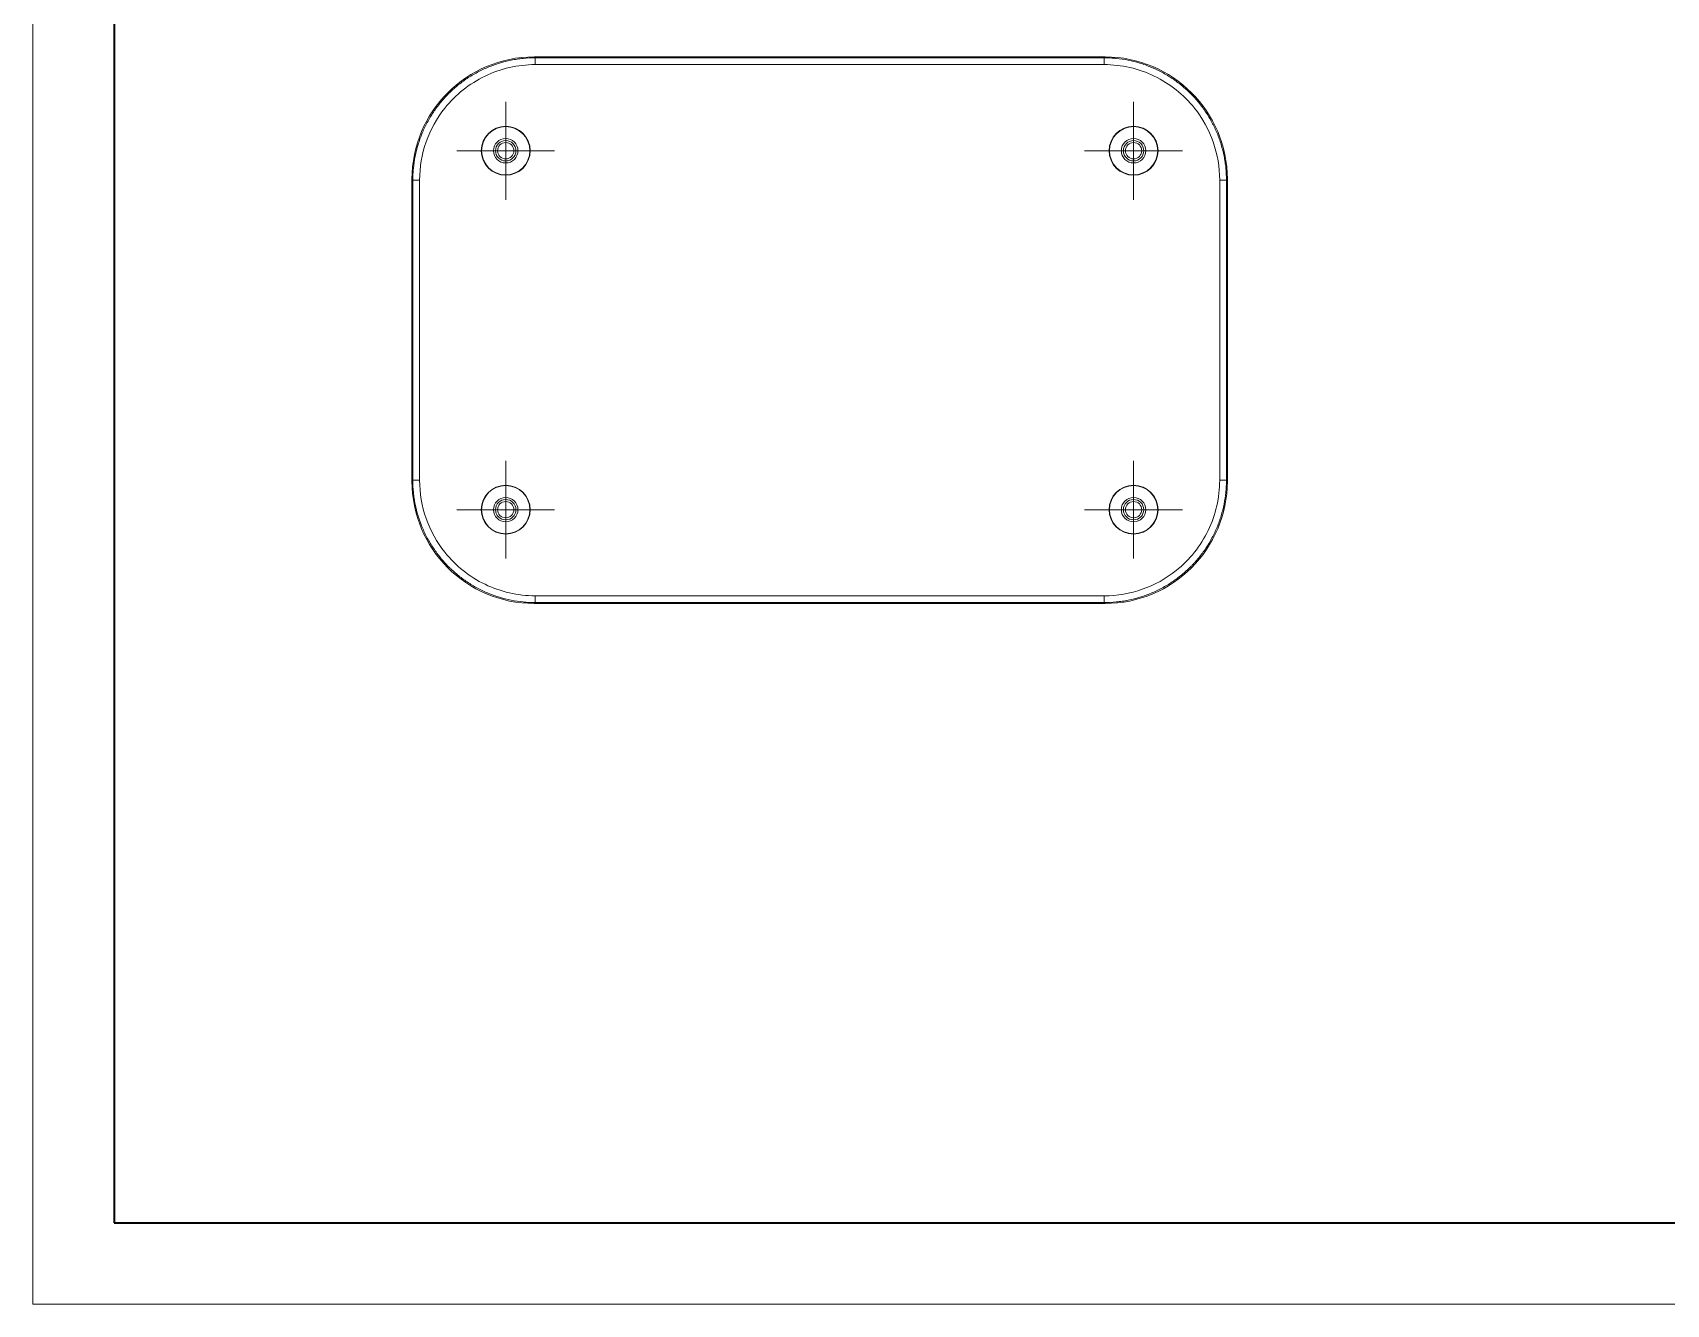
# Model space of a CAD drawing. Header units: millimetres. Extents: x -945 to 945, y -155 to 148.
# Drawn here: x -945.2 to -744.9, y -148.5 to 7.4 of the extents above; entities that cross this region are included whole.
import ezdxf
from ezdxf.lldxf.tags import DXFTag

# ---------------------------------------------------------------- set-up
doc = ezdxf.new("R2010")
doc.units = ezdxf.units.MM
doc.header["$MEASUREMENT"] = 0
doc.layers.add('layer 1', color=7, linetype='Continuous')
tags = doc.linetypes.add('New Line10', pattern=[47.5, 22, -8.5, 8.5, -8.5]).pattern_tags.tags
tags[10:11] = [DXFTag(74, 4), DXFTag(75, 0), DXFTag(340, '0'), DXFTag(46, 1.0), DXFTag(50, 0.0), DXFTag(44, 0.0), DXFTag(45, 0.0)]
tags[8:9] = [DXFTag(74, 4), DXFTag(75, 0), DXFTag(340, '0'), DXFTag(46, 1.0), DXFTag(50, 0.0), DXFTag(44, 0.0), DXFTag(45, 0.0)]
tags[6:7] = [DXFTag(74, 4), DXFTag(75, 0), DXFTag(340, '0'), DXFTag(46, 1.0), DXFTag(50, 0.0), DXFTag(44, 0.0), DXFTag(45, 0.0)]
tags[4:5] = [DXFTag(74, 4), DXFTag(75, 0), DXFTag(340, '0'), DXFTag(46, 1.0), DXFTag(50, 0.0), DXFTag(44, 0.0), DXFTag(45, 0.0)]
tags = doc.linetypes.add('New Line11', pattern=[47.5, 22, -8.5, 8.5, -8.5]).pattern_tags.tags
tags[10:11] = [DXFTag(74, 4), DXFTag(75, 0), DXFTag(340, '0'), DXFTag(46, 1.0), DXFTag(50, 0.0), DXFTag(44, 0.0), DXFTag(45, 0.0)]
tags[8:9] = [DXFTag(74, 4), DXFTag(75, 0), DXFTag(340, '0'), DXFTag(46, 1.0), DXFTag(50, 0.0), DXFTag(44, 0.0), DXFTag(45, 0.0)]
tags[6:7] = [DXFTag(74, 4), DXFTag(75, 0), DXFTag(340, '0'), DXFTag(46, 1.0), DXFTag(50, 0.0), DXFTag(44, 0.0), DXFTag(45, 0.0)]
tags[4:5] = [DXFTag(74, 4), DXFTag(75, 0), DXFTag(340, '0'), DXFTag(46, 1.0), DXFTag(50, 0.0), DXFTag(44, 0.0), DXFTag(45, 0.0)]
tags = doc.linetypes.add('New Line12', pattern=[47.5, 22, -8.5, 8.5, -8.5]).pattern_tags.tags
tags[10:11] = [DXFTag(74, 4), DXFTag(75, 0), DXFTag(340, '0'), DXFTag(46, 1.0), DXFTag(50, 0.0), DXFTag(44, 0.0), DXFTag(45, 0.0)]
tags[8:9] = [DXFTag(74, 4), DXFTag(75, 0), DXFTag(340, '0'), DXFTag(46, 1.0), DXFTag(50, 0.0), DXFTag(44, 0.0), DXFTag(45, 0.0)]
tags[6:7] = [DXFTag(74, 4), DXFTag(75, 0), DXFTag(340, '0'), DXFTag(46, 1.0), DXFTag(50, 0.0), DXFTag(44, 0.0), DXFTag(45, 0.0)]
tags[4:5] = [DXFTag(74, 4), DXFTag(75, 0), DXFTag(340, '0'), DXFTag(46, 1.0), DXFTag(50, 0.0), DXFTag(44, 0.0), DXFTag(45, 0.0)]
tags = doc.linetypes.add('New Line13', pattern=[47.5, 22, -8.5, 8.5, -8.5]).pattern_tags.tags
tags[10:11] = [DXFTag(74, 4), DXFTag(75, 0), DXFTag(340, '0'), DXFTag(46, 1.0), DXFTag(50, 0.0), DXFTag(44, 0.0), DXFTag(45, 0.0)]
tags[8:9] = [DXFTag(74, 4), DXFTag(75, 0), DXFTag(340, '0'), DXFTag(46, 1.0), DXFTag(50, 0.0), DXFTag(44, 0.0), DXFTag(45, 0.0)]
tags[6:7] = [DXFTag(74, 4), DXFTag(75, 0), DXFTag(340, '0'), DXFTag(46, 1.0), DXFTag(50, 0.0), DXFTag(44, 0.0), DXFTag(45, 0.0)]
tags[4:5] = [DXFTag(74, 4), DXFTag(75, 0), DXFTag(340, '0'), DXFTag(46, 1.0), DXFTag(50, 0.0), DXFTag(44, 0.0), DXFTag(45, 0.0)]
tags = doc.linetypes.add('New Line14', pattern=[47.5, 22, -8.5, 8.5, -8.5]).pattern_tags.tags
tags[10:11] = [DXFTag(74, 4), DXFTag(75, 0), DXFTag(340, '0'), DXFTag(46, 1.0), DXFTag(50, 0.0), DXFTag(44, 0.0), DXFTag(45, 0.0)]
tags[8:9] = [DXFTag(74, 4), DXFTag(75, 0), DXFTag(340, '0'), DXFTag(46, 1.0), DXFTag(50, 0.0), DXFTag(44, 0.0), DXFTag(45, 0.0)]
tags[6:7] = [DXFTag(74, 4), DXFTag(75, 0), DXFTag(340, '0'), DXFTag(46, 1.0), DXFTag(50, 0.0), DXFTag(44, 0.0), DXFTag(45, 0.0)]
tags[4:5] = [DXFTag(74, 4), DXFTag(75, 0), DXFTag(340, '0'), DXFTag(46, 1.0), DXFTag(50, 0.0), DXFTag(44, 0.0), DXFTag(45, 0.0)]
tags = doc.linetypes.add('New Line15', pattern=[47.5, 22, -8.5, 8.5, -8.5]).pattern_tags.tags
tags[10:11] = [DXFTag(74, 4), DXFTag(75, 0), DXFTag(340, '0'), DXFTag(46, 1.0), DXFTag(50, 0.0), DXFTag(44, 0.0), DXFTag(45, 0.0)]
tags[8:9] = [DXFTag(74, 4), DXFTag(75, 0), DXFTag(340, '0'), DXFTag(46, 1.0), DXFTag(50, 0.0), DXFTag(44, 0.0), DXFTag(45, 0.0)]
tags[6:7] = [DXFTag(74, 4), DXFTag(75, 0), DXFTag(340, '0'), DXFTag(46, 1.0), DXFTag(50, 0.0), DXFTag(44, 0.0), DXFTag(45, 0.0)]
tags[4:5] = [DXFTag(74, 4), DXFTag(75, 0), DXFTag(340, '0'), DXFTag(46, 1.0), DXFTag(50, 0.0), DXFTag(44, 0.0), DXFTag(45, 0.0)]
tags = doc.linetypes.add('New Line16', pattern=[47.5, 22, -8.5, 8.5, -8.5]).pattern_tags.tags
tags[10:11] = [DXFTag(74, 4), DXFTag(75, 0), DXFTag(340, '0'), DXFTag(46, 1.0), DXFTag(50, 0.0), DXFTag(44, 0.0), DXFTag(45, 0.0)]
tags[8:9] = [DXFTag(74, 4), DXFTag(75, 0), DXFTag(340, '0'), DXFTag(46, 1.0), DXFTag(50, 0.0), DXFTag(44, 0.0), DXFTag(45, 0.0)]
tags[6:7] = [DXFTag(74, 4), DXFTag(75, 0), DXFTag(340, '0'), DXFTag(46, 1.0), DXFTag(50, 0.0), DXFTag(44, 0.0), DXFTag(45, 0.0)]
tags[4:5] = [DXFTag(74, 4), DXFTag(75, 0), DXFTag(340, '0'), DXFTag(46, 1.0), DXFTag(50, 0.0), DXFTag(44, 0.0), DXFTag(45, 0.0)]
tags = doc.linetypes.add('New Line9', pattern=[47.5, 22, -8.5, 8.5, -8.5]).pattern_tags.tags
tags[10:11] = [DXFTag(74, 4), DXFTag(75, 0), DXFTag(340, '0'), DXFTag(46, 1.0), DXFTag(50, 0.0), DXFTag(44, 0.0), DXFTag(45, 0.0)]
tags[8:9] = [DXFTag(74, 4), DXFTag(75, 0), DXFTag(340, '0'), DXFTag(46, 1.0), DXFTag(50, 0.0), DXFTag(44, 0.0), DXFTag(45, 0.0)]
tags[6:7] = [DXFTag(74, 4), DXFTag(75, 0), DXFTag(340, '0'), DXFTag(46, 1.0), DXFTag(50, 0.0), DXFTag(44, 0.0), DXFTag(45, 0.0)]
tags[4:5] = [DXFTag(74, 4), DXFTag(75, 0), DXFTag(340, '0'), DXFTag(46, 1.0), DXFTag(50, 0.0), DXFTag(44, 0.0), DXFTag(45, 0.0)]

msp = doc.modelspace()

# ---------------------------------------------------------------- linework, layer by layer
at = {"layer": 'layer 1', "lineweight": 18}
for points in [[(-945.2319, 148.5), (-945.2319, 148.5), (-945.2319, -148.5), (-945.2319, -148.5)], [(-945.2319, -148.5), (-945.2319, -148.5), (-525.2319, -148.5), (-525.2319, -148.5)]]:
    msp.add_open_spline(points, degree=3, dxfattribs=at)
at = {"layer": 'layer 1', "lineweight": 35}
for points in [[(-935.2319, 138.5), (-935.2319, 138.5), (-935.2319, -138.5), (-935.2319, -138.5)], [(-935.2319, -138.5), (-935.2319, -138.5), (-535.2319, -138.5), (-535.2319, -138.5)]]:
    msp.add_open_spline(points, degree=3, dxfattribs=at)
at = {"layer": 'layer 1', "color": 155, "lineweight": 18}
for points in [[(-883.7295, 4.4085), (-892.0116, 4.4085), (-898.7203, -2.3002), (-898.7203, -10.5824)], [(-883.7295, 4.4085), (-883.7295, 4.4085), (-813.7112, 4.4085), (-813.7112, 4.4085)], [(-883.5898, 4.2967), (-883.5991, 4.2967), (-883.6084, 4.2967), (-883.6177, 4.2967)], [(-813.8509, 4.2967), (-813.8509, 4.2967), (-883.5898, 4.2967), (-883.5898, 4.2967)], [(-813.8229, 4.2967), (-813.8323, 4.2967), (-813.8416, 4.2967), (-813.8509, 4.2967)], [(-798.7203, -10.5824), (-798.7203, -2.3002), (-805.429, 4.4085), (-813.7112, 4.4085)], [(-883.6162, 3.4688), (-883.6074, 3.4688), (-883.5986, 3.4688), (-883.5898, 3.4688)], [(-883.5898, 3.4688), (-883.5898, 3.4688), (-813.8509, 3.4688), (-813.8509, 3.4688)], [(-813.8509, 3.4688), (-813.8421, 3.4688), (-813.8333, 3.4688), (-813.8245, 3.4688)], [(-898.7203, -47.6007), (-898.7203, -47.6007), (-898.7203, -10.5824), (-898.7203, -10.5824)], [(-898.6086, -10.6941), (-898.6086, -10.6941), (-898.6086, -10.7221), (-898.6086, -10.7221)], [(-898.6086, -10.7221), (-898.6086, -10.7221), (-898.6086, -47.461), (-898.6086, -47.461)], [(-897.7806, -10.7221), (-897.7806, -10.7133), (-897.7806, -10.7045), (-897.7806, -10.6957)], [(-897.7806, -47.461), (-897.7806, -47.461), (-897.7806, -10.7221), (-897.7806, -10.7221)], [(-799.66, -10.6957), (-799.66, -10.7045), (-799.66, -10.7133), (-799.66, -10.7221)], [(-799.66, -10.7221), (-799.66, -10.7221), (-799.66, -47.461), (-799.66, -47.461)], [(-798.8321, -10.6941), (-798.8321, -10.6941), (-798.8321, -10.7221), (-798.8321, -10.7221)], [(-798.8321, -47.461), (-798.8321, -47.461), (-798.8321, -10.7221), (-798.8321, -10.7221)], [(-798.7203, -10.5824), (-798.7203, -10.5824), (-798.7203, -47.6007), (-798.7203, -47.6007)], [(-898.7203, -47.6007), (-898.7203, -55.8828), (-892.0116, -62.5915), (-883.7295, -62.5915)], [(-898.6086, -47.461), (-898.6086, -47.461), (-898.6086, -47.4889), (-898.6086, -47.4889)], [(-897.7806, -47.4874), (-897.7806, -47.4786), (-897.7806, -47.4698), (-897.7806, -47.461)], [(-813.7112, -62.5915), (-805.429, -62.5915), (-798.7203, -55.8828), (-798.7203, -47.6007)], [(-799.66, -47.461), (-799.66, -47.4698), (-799.66, -47.4786), (-799.66, -47.4874)], [(-798.8321, -47.461), (-798.8321, -47.461), (-798.8321, -47.4889), (-798.8321, -47.4889)], [(-883.5898, -61.6518), (-883.5986, -61.6518), (-883.6074, -61.6518), (-883.6162, -61.6518)], [(-813.8509, -61.6518), (-813.8509, -61.6518), (-883.5898, -61.6518), (-883.5898, -61.6518)], [(-813.8245, -61.6518), (-813.8333, -61.6518), (-813.8421, -61.6518), (-813.8509, -61.6518)], [(-813.7112, -62.5915), (-813.7112, -62.5915), (-883.7295, -62.5915), (-883.7295, -62.5915)], [(-883.6177, -62.4798), (-883.6084, -62.4798), (-883.5991, -62.4798), (-883.5898, -62.4798)], [(-883.5898, -62.4798), (-883.5898, -62.4798), (-813.8509, -62.4798), (-813.8509, -62.4798)], [(-813.8509, -62.4798), (-813.8416, -62.4798), (-813.8323, -62.4798), (-813.8229, -62.4798)]]:
    msp.add_open_spline(points, degree=3, dxfattribs=at)
for points, knots in [([(-883.6177, 4.2967), (-884.1123, 4.2967), (-884.605, 4.2723), (-885.0958, 4.2238), (-885.3411, 4.1995), (-885.586, 4.1692), (-885.8305, 4.1327), (-885.9527, 4.1145), (-886.0748, 4.0947), (-886.1963, 4.0735), (-886.3179, 4.0523), (-886.4389, 4.0297), (-886.5595, 4.0056), (-887.0418, 3.9091), (-887.5165, 3.7896), (-887.9838, 3.6474), (-888.4511, 3.5053), (-888.9109, 3.3405), (-889.3632, 3.1529), (-889.5894, 3.0591), (-889.8137, 2.9596), (-890.036, 2.8543), (-890.1472, 2.8016), (-890.2579, 2.7475), (-890.3682, 2.692), (-890.4784, 2.6364), (-890.5882, 2.5794), (-890.697, 2.5211), (-891.132, 2.2882), (-891.5523, 2.0356), (-891.9582, 1.764), (-892.364, 1.4924), (-892.7555, 1.2017), (-893.1326, 0.892), (-893.5098, 0.5823), (-893.8726, 0.2537), (-894.2206, -0.0945), (-894.3076, -0.1816), (-894.3937, -0.2699), (-894.4789, -0.3594), (-894.5215, -0.4041), (-894.5638, -0.4492), (-894.6058, -0.4945), (-894.6478, -0.5397), (-894.6895, -0.5852), (-894.7309, -0.6309), (-894.8964, -0.8136), (-895.0567, -0.9998), (-895.212, -1.1893), (-895.5227, -1.5683), (-895.8132, -1.9606), (-896.0841, -2.3661), (-896.3549, -2.7716), (-896.6059, -3.1902), (-896.8369, -3.6222), (-896.9524, -3.8382), (-897.0629, -4.0575), (-897.1682, -4.2802), (-897.2209, -4.3915), (-897.2723, -4.5038), (-897.3224, -4.6168), (-897.3725, -4.7298), (-897.4211, -4.8433), (-897.4682, -4.9571), (-897.6567, -5.4122), (-897.8214, -5.8734), (-897.963, -6.3405), (-898.1047, -6.8076), (-898.2233, -7.2806), (-898.3188, -7.7594), (-898.4143, -8.2383), (-898.4867, -8.723), (-898.5354, -9.2138), (-898.5415, -9.2751), (-898.5472, -9.3366), (-898.5525, -9.3981), (-898.5578, -9.4596), (-898.5628, -9.5213), (-898.5674, -9.5829), (-898.5765, -9.7062), (-898.5841, -9.8296), (-898.5902, -9.953), (-898.6024, -10.1998), (-898.6086, -10.4468), (-898.6086, -10.6941)], [0, 0, 0, 0, 0.03571429, 0.03571429, 0.03571429, 0.07142857, 0.07142857, 0.07142857, 0.10714286, 0.10714286, 0.10714286, 0.14285714, 0.14285714, 0.14285714, 0.17857143, 0.17857143, 0.17857143, 0.21428571, 0.21428571, 0.21428571, 0.25, 0.25, 0.25, 0.28571429, 0.28571429, 0.28571429, 0.32142857, 0.32142857, 0.32142857, 0.35714286, 0.35714286, 0.35714286, 0.39285714, 0.39285714, 0.39285714, 0.42857143, 0.42857143, 0.42857143, 0.46428571, 0.46428571, 0.46428571, 0.5, 0.5, 0.5, 0.53571429, 0.53571429, 0.53571429, 0.57142857, 0.57142857, 0.57142857, 0.60714286, 0.60714286, 0.60714286, 0.64285714, 0.64285714, 0.64285714, 0.67857143, 0.67857143, 0.67857143, 0.71428571, 0.71428571, 0.71428571, 0.75, 0.75, 0.75, 0.78571429, 0.78571429, 0.78571429, 0.82142857, 0.82142857, 0.82142857, 0.85714286, 0.85714286, 0.85714286, 0.89285714, 0.89285714, 0.89285714, 0.92857143, 0.92857143, 0.92857143, 0.96428571, 0.96428571, 0.96428571, 1, 1, 1, 1]), ([(-798.8321, -10.6941), (-798.8321, -10.1995), (-798.8565, -9.7068), (-798.905, -9.2161), (-798.9293, -8.9707), (-798.9597, -8.7258), (-798.9961, -8.4814), (-799.0143, -8.3591), (-799.0341, -8.237), (-799.0553, -8.1155), (-799.0765, -7.9939), (-799.0992, -7.8729), (-799.1233, -7.7523), (-799.2197, -7.27), (-799.3392, -6.7953), (-799.4814, -6.328), (-799.6236, -5.8607), (-799.7883, -5.4009), (-799.9759, -4.9486), (-800.0697, -4.7224), (-800.1692, -4.4981), (-800.2745, -4.2757), (-800.3272, -4.1646), (-800.3813, -4.0538), (-800.4368, -3.9436), (-800.4924, -3.8334), (-800.5495, -3.7236), (-800.6077, -3.6148), (-800.8407, -3.1797), (-801.0933, -2.7595), (-801.3649, -2.3536), (-801.6366, -1.9478), (-801.9273, -1.5563), (-802.2369, -1.1792), (-802.5466, -0.802), (-802.8753, -0.4392), (-803.2234, -0.0911), (-803.3105, -0.0041), (-803.3988, 0.082), (-803.4883, 0.1672), (-803.533, 0.2098), (-803.5781, 0.2521), (-803.6233, 0.2941), (-803.6686, 0.3361), (-803.7141, 0.3778), (-803.7598, 0.4192), (-803.9425, 0.5847), (-804.1287, 0.745), (-804.3182, 0.9004), (-804.6972, 1.211), (-805.0895, 1.5016), (-805.495, 1.7723), (-805.9005, 2.0431), (-806.3191, 2.2941), (-806.7511, 2.5251), (-806.9671, 2.6406), (-807.1864, 2.751), (-807.4091, 2.8564), (-807.5204, 2.9091), (-807.6327, 2.9605), (-807.7457, 3.0106), (-807.8587, 3.0607), (-807.9721, 3.1093), (-808.0859, 3.1564), (-808.5411, 3.3449), (-809.0023, 3.5096), (-809.4694, 3.6512), (-809.9365, 3.7929), (-810.4094, 3.9115), (-810.8883, 4.007), (-811.3671, 4.1025), (-811.8518, 4.1749), (-812.3426, 4.2236), (-812.4039, 4.2296), (-812.4654, 4.2353), (-812.5269, 4.2407), (-812.5885, 4.246), (-812.6501, 4.251), (-812.7117, 4.2555), (-812.835, 4.2647), (-812.9584, 4.2723), (-813.0818, 4.2784), (-813.3286, 4.2906), (-813.5756, 4.2967), (-813.8229, 4.2967)], [0, 0, 0, 0, 0.03571429, 0.03571429, 0.03571429, 0.07142857, 0.07142857, 0.07142857, 0.10714286, 0.10714286, 0.10714286, 0.14285714, 0.14285714, 0.14285714, 0.17857143, 0.17857143, 0.17857143, 0.21428571, 0.21428571, 0.21428571, 0.25, 0.25, 0.25, 0.28571429, 0.28571429, 0.28571429, 0.32142857, 0.32142857, 0.32142857, 0.35714286, 0.35714286, 0.35714286, 0.39285714, 0.39285714, 0.39285714, 0.42857143, 0.42857143, 0.42857143, 0.46428571, 0.46428571, 0.46428571, 0.5, 0.5, 0.5, 0.53571429, 0.53571429, 0.53571429, 0.57142857, 0.57142857, 0.57142857, 0.60714286, 0.60714286, 0.60714286, 0.64285714, 0.64285714, 0.64285714, 0.67857143, 0.67857143, 0.67857143, 0.71428571, 0.71428571, 0.71428571, 0.75, 0.75, 0.75, 0.78571429, 0.78571429, 0.78571429, 0.82142857, 0.82142857, 0.82142857, 0.85714286, 0.85714286, 0.85714286, 0.89285714, 0.89285714, 0.89285714, 0.92857143, 0.92857143, 0.92857143, 0.96428571, 0.96428571, 0.96428571, 1, 1, 1, 1]), ([(-897.7806, -10.6957), (-897.7777, -9.1064), (-897.5053, -7.5185), (-896.9794, -6.0196), (-896.4536, -4.5207), (-895.6741, -3.1108), (-894.6834, -1.8698), (-893.3624, -0.2152), (-891.6658, 1.139), (-889.759, 2.059), (-887.8522, 2.979), (-885.7352, 3.4648), (-883.6162, 3.4688)], [0, 0, 0, 0, 0.25, 0.25, 0.25, 0.5, 0.5, 0.5, 0.75, 0.75, 0.75, 1, 1, 1, 1]), ([(-813.8245, 3.4688), (-811.7055, 3.4648), (-809.5884, 2.979), (-807.6816, 2.059), (-805.7748, 1.139), (-804.0782, -0.2152), (-802.7572, -1.8698), (-801.7665, -3.1108), (-800.9871, -4.5207), (-800.4612, -6.0196), (-799.9353, -7.5185), (-799.663, -9.1064), (-799.66, -10.6957)], [0, 0, 0, 0, 0.25, 0.25, 0.25, 0.5, 0.5, 0.5, 0.75, 0.75, 0.75, 1, 1, 1, 1]), ([(-884.2203, -7.0915), (-884.2203, -5.4347), (-885.5635, -4.0915), (-887.2203, -4.0915), (-888.8772, -4.0915), (-890.2203, -5.4347), (-890.2203, -7.0915), (-890.2203, -8.7484), (-888.8772, -10.0915), (-887.2203, -10.0915), (-885.5635, -10.0915), (-884.2203, -8.7484), (-884.2203, -7.0915)], [0, 0, 0, 0, 0.25, 0.25, 0.25, 0.5, 0.5, 0.5, 0.75, 0.75, 0.75, 1, 1, 1, 1]), ([(-884.2622, -7.0915), (-884.2622, -5.4578), (-885.5866, -4.1334), (-887.2203, -4.1334), (-888.854, -4.1334), (-890.1784, -5.4578), (-890.1784, -7.0915), (-890.1784, -8.7252), (-888.854, -10.0496), (-887.2203, -10.0496), (-885.5866, -10.0496), (-884.2622, -8.7253), (-884.2622, -7.0915)], [0, 0, 0, 0, 0.25, 0.25, 0.25, 0.5, 0.5, 0.5, 0.75, 0.75, 0.75, 1, 1, 1, 1]), ([(-885.7203, -7.0915), (-885.7203, -6.2631), (-886.3919, -5.5915), (-887.2203, -5.5915), (-888.0487, -5.5915), (-888.7203, -6.2631), (-888.7203, -7.0915), (-888.7203, -7.9199), (-888.0488, -8.5915), (-887.2203, -8.5915), (-886.3919, -8.5915), (-885.7203, -7.92), (-885.7203, -7.0915)], [0, 0, 0, 0, 0.25, 0.25, 0.25, 0.5, 0.5, 0.5, 0.75, 0.75, 0.75, 1, 1, 1, 1]), ([(-885.9703, -7.0915), (-885.9703, -6.4012), (-886.53, -5.8415), (-887.2203, -5.8415), (-887.9107, -5.8415), (-888.4703, -6.4012), (-888.4703, -7.0915), (-888.4703, -7.7819), (-887.9107, -8.3415), (-887.2203, -8.3415), (-886.53, -8.3415), (-885.9703, -7.7819), (-885.9703, -7.0915)], [0, 0, 0, 0, 0.25, 0.25, 0.25, 0.5, 0.5, 0.5, 0.75, 0.75, 0.75, 1, 1, 1, 1]), ([(-807.2203, -7.0915), (-807.2203, -5.4347), (-808.5635, -4.0915), (-810.2203, -4.0915), (-811.8772, -4.0915), (-813.2203, -5.4347), (-813.2203, -7.0915), (-813.2203, -8.7484), (-811.8772, -10.0915), (-810.2203, -10.0915), (-808.5635, -10.0915), (-807.2203, -8.7484), (-807.2203, -7.0915)], [0, 0, 0, 0, 0.25, 0.25, 0.25, 0.5, 0.5, 0.5, 0.75, 0.75, 0.75, 1, 1, 1, 1]), ([(-807.2622, -7.0915), (-807.2622, -5.4578), (-808.5866, -4.1334), (-810.2203, -4.1334), (-811.854, -4.1334), (-813.1784, -5.4578), (-813.1784, -7.0915), (-813.1784, -8.7252), (-811.854, -10.0496), (-810.2203, -10.0496), (-808.5866, -10.0496), (-807.2622, -8.7253), (-807.2622, -7.0915)], [0, 0, 0, 0, 0.25, 0.25, 0.25, 0.5, 0.5, 0.5, 0.75, 0.75, 0.75, 1, 1, 1, 1]), ([(-808.7203, -7.0915), (-808.7203, -6.2631), (-809.3919, -5.5915), (-810.2203, -5.5915), (-811.0487, -5.5915), (-811.7203, -6.2631), (-811.7203, -7.0915), (-811.7203, -7.9199), (-811.0488, -8.5915), (-810.2203, -8.5915), (-809.3919, -8.5915), (-808.7203, -7.92), (-808.7203, -7.0915)], [0, 0, 0, 0, 0.25, 0.25, 0.25, 0.5, 0.5, 0.5, 0.75, 0.75, 0.75, 1, 1, 1, 1]), ([(-808.9703, -7.0915), (-808.9703, -6.4012), (-809.53, -5.8415), (-810.2203, -5.8415), (-810.9107, -5.8415), (-811.4703, -6.4012), (-811.4703, -7.0915), (-811.4703, -7.7819), (-810.9107, -8.3415), (-810.2203, -8.3415), (-809.53, -8.3415), (-808.9703, -7.7819), (-808.9703, -7.0915)], [0, 0, 0, 0, 0.25, 0.25, 0.25, 0.5, 0.5, 0.5, 0.75, 0.75, 0.75, 1, 1, 1, 1]), ([(-886.2203, -7.0915), (-886.2203, -6.5392), (-886.668, -6.0915), (-887.2203, -6.0915), (-887.7726, -6.0915), (-888.2203, -6.5392), (-888.2203, -7.0915), (-888.2203, -7.6438), (-887.7726, -8.0915), (-887.2203, -8.0915), (-886.668, -8.0915), (-886.2203, -7.6438), (-886.2203, -7.0915)], [0, 0, 0, 0, 0.25, 0.25, 0.25, 0.5, 0.5, 0.5, 0.75, 0.75, 0.75, 1, 1, 1, 1]), ([(-809.2203, -7.0915), (-809.2203, -6.5392), (-809.668, -6.0915), (-810.2203, -6.0915), (-810.7726, -6.0915), (-811.2203, -6.5392), (-811.2203, -7.0915), (-811.2203, -7.6438), (-810.7726, -8.0915), (-810.2203, -8.0915), (-809.668, -8.0915), (-809.2203, -7.6438), (-809.2203, -7.0915)], [0, 0, 0, 0, 0.25, 0.25, 0.25, 0.5, 0.5, 0.5, 0.75, 0.75, 0.75, 1, 1, 1, 1]), ([(-898.6086, -47.4889), (-898.6086, -47.9835), (-898.5842, -48.4762), (-898.5356, -48.967), (-898.5113, -49.2123), (-898.481, -49.4573), (-898.4445, -49.7017), (-898.4263, -49.8239), (-898.4066, -49.946), (-898.3854, -50.0676), (-898.3641, -50.1891), (-898.3415, -50.3101), (-898.3174, -50.4307), (-898.2209, -50.913), (-898.1014, -51.3877), (-897.9592, -51.855), (-897.8171, -52.3223), (-897.6523, -52.7821), (-897.4647, -53.2345), (-897.3709, -53.4606), (-897.2714, -53.6849), (-897.1661, -53.9073), (-897.1135, -54.0185), (-897.0594, -54.1292), (-897.0038, -54.2394), (-896.9483, -54.3497), (-896.8912, -54.4595), (-896.8329, -54.5682), (-896.6, -55.0033), (-896.3474, -55.4235), (-896.0757, -55.8294), (-895.8041, -56.2352), (-895.5134, -56.6267), (-895.2037, -57.0039), (-894.894, -57.381), (-894.5654, -57.7438), (-894.2172, -58.0919), (-894.1301, -58.1789), (-894.0419, -58.265), (-893.9524, -58.3502), (-893.9076, -58.3928), (-893.8626, -58.4352), (-893.8173, -58.4772), (-893.772, -58.5192), (-893.7266, -58.5609), (-893.6809, -58.6022), (-893.4981, -58.7677), (-893.312, -58.9281), (-893.1225, -59.0834), (-892.7435, -59.394), (-892.3511, -59.6846), (-891.9456, -59.9554), (-891.5401, -60.2262), (-891.1215, -60.4772), (-890.6896, -60.7081), (-890.4736, -60.8236), (-890.2543, -60.9341), (-890.0316, -61.0394), (-889.9202, -61.0921), (-889.808, -61.1435), (-889.6949, -61.1936), (-889.5819, -61.2437), (-889.4685, -61.2923), (-889.3547, -61.3394), (-888.8995, -61.5279), (-888.4383, -61.6926), (-887.9713, -61.8343), (-887.5042, -61.9759), (-887.0312, -62.0945), (-886.5524, -62.19), (-886.0735, -62.2855), (-885.5888, -62.358), (-885.098, -62.4066), (-885.0367, -62.4127), (-884.9753, -62.4184), (-884.9137, -62.4237), (-884.8522, -62.429), (-884.7905, -62.434), (-884.7289, -62.4386), (-884.6056, -62.4477), (-884.4823, -62.4553), (-884.3589, -62.4614), (-884.112, -62.4736), (-883.865, -62.4798), (-883.6177, -62.4798)], [0, 0, 0, 0, 0.03571429, 0.03571429, 0.03571429, 0.07142857, 0.07142857, 0.07142857, 0.10714286, 0.10714286, 0.10714286, 0.14285714, 0.14285714, 0.14285714, 0.17857143, 0.17857143, 0.17857143, 0.21428571, 0.21428571, 0.21428571, 0.25, 0.25, 0.25, 0.28571429, 0.28571429, 0.28571429, 0.32142857, 0.32142857, 0.32142857, 0.35714286, 0.35714286, 0.35714286, 0.39285714, 0.39285714, 0.39285714, 0.42857143, 0.42857143, 0.42857143, 0.46428571, 0.46428571, 0.46428571, 0.5, 0.5, 0.5, 0.53571429, 0.53571429, 0.53571429, 0.57142857, 0.57142857, 0.57142857, 0.60714286, 0.60714286, 0.60714286, 0.64285714, 0.64285714, 0.64285714, 0.67857143, 0.67857143, 0.67857143, 0.71428571, 0.71428571, 0.71428571, 0.75, 0.75, 0.75, 0.78571429, 0.78571429, 0.78571429, 0.82142857, 0.82142857, 0.82142857, 0.85714286, 0.85714286, 0.85714286, 0.89285714, 0.89285714, 0.89285714, 0.92857143, 0.92857143, 0.92857143, 0.96428571, 0.96428571, 0.96428571, 1, 1, 1, 1]), ([(-883.6162, -61.6518), (-885.7352, -61.6479), (-887.8522, -61.1621), (-889.759, -60.2421), (-891.6658, -59.322), (-893.3624, -57.9678), (-894.6834, -56.3132), (-895.6741, -55.0722), (-896.4536, -53.6623), (-896.9794, -52.1634), (-897.5053, -50.6645), (-897.7777, -49.0766), (-897.7806, -47.4874)], [0, 0, 0, 0, 0.25, 0.25, 0.25, 0.5, 0.5, 0.5, 0.75, 0.75, 0.75, 1, 1, 1, 1]), ([(-799.66, -47.4874), (-799.664, -49.6064), (-800.1498, -51.7234), (-801.0698, -53.6302), (-801.9898, -55.537), (-803.344, -57.2336), (-804.9986, -58.5546), (-806.2396, -59.5453), (-807.6495, -60.3248), (-809.1484, -60.8506), (-810.6473, -61.3765), (-812.2352, -61.6489), (-813.8245, -61.6518)], [0, 0, 0, 0, 0.25, 0.25, 0.25, 0.5, 0.5, 0.5, 0.75, 0.75, 0.75, 1, 1, 1, 1]), ([(-813.8229, -62.4798), (-813.3283, -62.4798), (-812.8356, -62.4554), (-812.3449, -62.4068), (-812.0995, -62.3825), (-811.8546, -62.3522), (-811.6102, -62.3157), (-811.4879, -62.2975), (-811.3658, -62.2778), (-811.2443, -62.2566), (-811.1227, -62.2353), (-811.0017, -62.2127), (-810.8811, -62.1886), (-810.3988, -62.0921), (-809.9241, -61.9726), (-809.4568, -61.8304), (-808.9895, -61.6883), (-808.5297, -61.5235), (-808.0774, -61.3359), (-807.8512, -61.2421), (-807.6269, -61.1426), (-807.4045, -61.0373), (-807.2934, -60.9847), (-807.1826, -60.9306), (-807.0724, -60.875), (-806.9622, -60.8195), (-806.8524, -60.7624), (-806.7436, -60.7041), (-806.3085, -60.4712), (-805.8883, -60.2186), (-805.4824, -59.9469), (-805.0766, -59.6753), (-804.6851, -59.3846), (-804.308, -59.0749), (-803.9308, -58.7652), (-803.568, -58.4366), (-803.2199, -58.0884), (-803.1329, -58.0013), (-803.0468, -57.9131), (-802.9616, -57.8236), (-802.919, -57.7788), (-802.8767, -57.7338), (-802.8347, -57.6885), (-802.7927, -57.6432), (-802.751, -57.5978), (-802.7096, -57.5521), (-802.5441, -57.3693), (-802.3838, -57.1832), (-802.2284, -56.9937), (-801.9178, -56.6147), (-801.6272, -56.2223), (-801.3565, -55.8168), (-801.0857, -55.4113), (-800.8347, -54.9927), (-800.6037, -54.5608), (-800.4882, -54.3448), (-800.3778, -54.1255), (-800.2724, -53.9028), (-800.2197, -53.7914), (-800.1683, -53.6792), (-800.1182, -53.5661), (-800.0681, -53.4531), (-800.0195, -53.3397), (-799.9724, -53.2259), (-799.7839, -52.7707), (-799.6192, -52.3095), (-799.4776, -51.8425), (-799.3359, -51.3754), (-799.2173, -50.9024), (-799.1218, -50.4236), (-799.0263, -49.9447), (-798.9539, -49.46), (-798.9052, -48.9692), (-798.8992, -48.9079), (-798.8935, -48.8464), (-798.8881, -48.7849), (-798.8828, -48.7234), (-798.8778, -48.6617), (-798.8733, -48.6001), (-798.8641, -48.4768), (-798.8565, -48.3535), (-798.8504, -48.2301), (-798.8382, -47.9832), (-798.8321, -47.7362), (-798.8321, -47.4889)], [0, 0, 0, 0, 0.03571429, 0.03571429, 0.03571429, 0.07142857, 0.07142857, 0.07142857, 0.10714286, 0.10714286, 0.10714286, 0.14285714, 0.14285714, 0.14285714, 0.17857143, 0.17857143, 0.17857143, 0.21428571, 0.21428571, 0.21428571, 0.25, 0.25, 0.25, 0.28571429, 0.28571429, 0.28571429, 0.32142857, 0.32142857, 0.32142857, 0.35714286, 0.35714286, 0.35714286, 0.39285714, 0.39285714, 0.39285714, 0.42857143, 0.42857143, 0.42857143, 0.46428571, 0.46428571, 0.46428571, 0.5, 0.5, 0.5, 0.53571429, 0.53571429, 0.53571429, 0.57142857, 0.57142857, 0.57142857, 0.60714286, 0.60714286, 0.60714286, 0.64285714, 0.64285714, 0.64285714, 0.67857143, 0.67857143, 0.67857143, 0.71428571, 0.71428571, 0.71428571, 0.75, 0.75, 0.75, 0.78571429, 0.78571429, 0.78571429, 0.82142857, 0.82142857, 0.82142857, 0.85714286, 0.85714286, 0.85714286, 0.89285714, 0.89285714, 0.89285714, 0.92857143, 0.92857143, 0.92857143, 0.96428571, 0.96428571, 0.96428571, 1, 1, 1, 1]), ([(-884.2203, -51.0915), (-884.2203, -49.4347), (-885.5635, -48.0915), (-887.2203, -48.0915), (-888.8772, -48.0915), (-890.2203, -49.4347), (-890.2203, -51.0915), (-890.2203, -52.7484), (-888.8772, -54.0915), (-887.2203, -54.0915), (-885.5635, -54.0915), (-884.2203, -52.7484), (-884.2203, -51.0915)], [0, 0, 0, 0, 0.25, 0.25, 0.25, 0.5, 0.5, 0.5, 0.75, 0.75, 0.75, 1, 1, 1, 1]), ([(-884.2622, -51.0915), (-884.2622, -49.4578), (-885.5866, -48.1334), (-887.2203, -48.1334), (-888.854, -48.1334), (-890.1784, -49.4578), (-890.1784, -51.0915), (-890.1784, -52.7252), (-888.854, -54.0496), (-887.2203, -54.0496), (-885.5866, -54.0496), (-884.2622, -52.7253), (-884.2622, -51.0915)], [0, 0, 0, 0, 0.25, 0.25, 0.25, 0.5, 0.5, 0.5, 0.75, 0.75, 0.75, 1, 1, 1, 1]), ([(-885.7203, -51.0915), (-885.7203, -50.2631), (-886.3919, -49.5915), (-887.2203, -49.5915), (-888.0487, -49.5915), (-888.7203, -50.2631), (-888.7203, -51.0915), (-888.7203, -51.9199), (-888.0488, -52.5915), (-887.2203, -52.5915), (-886.3919, -52.5915), (-885.7203, -51.92), (-885.7203, -51.0915)], [0, 0, 0, 0, 0.25, 0.25, 0.25, 0.5, 0.5, 0.5, 0.75, 0.75, 0.75, 1, 1, 1, 1]), ([(-885.9703, -51.0915), (-885.9703, -50.4012), (-886.53, -49.8415), (-887.2203, -49.8415), (-887.9107, -49.8415), (-888.4703, -50.4012), (-888.4703, -51.0915), (-888.4703, -51.7819), (-887.9107, -52.3415), (-887.2203, -52.3415), (-886.53, -52.3415), (-885.9703, -51.7819), (-885.9703, -51.0915)], [0, 0, 0, 0, 0.25, 0.25, 0.25, 0.5, 0.5, 0.5, 0.75, 0.75, 0.75, 1, 1, 1, 1]), ([(-807.2203, -51.0915), (-807.2203, -49.4347), (-808.5635, -48.0915), (-810.2203, -48.0915), (-811.8772, -48.0915), (-813.2203, -49.4347), (-813.2203, -51.0915), (-813.2203, -52.7484), (-811.8772, -54.0915), (-810.2203, -54.0915), (-808.5635, -54.0915), (-807.2203, -52.7484), (-807.2203, -51.0915)], [0, 0, 0, 0, 0.25, 0.25, 0.25, 0.5, 0.5, 0.5, 0.75, 0.75, 0.75, 1, 1, 1, 1]), ([(-807.2622, -51.0915), (-807.2622, -49.4578), (-808.5866, -48.1334), (-810.2203, -48.1334), (-811.854, -48.1334), (-813.1784, -49.4578), (-813.1784, -51.0915), (-813.1784, -52.7252), (-811.854, -54.0496), (-810.2203, -54.0496), (-808.5866, -54.0496), (-807.2622, -52.7253), (-807.2622, -51.0915)], [0, 0, 0, 0, 0.25, 0.25, 0.25, 0.5, 0.5, 0.5, 0.75, 0.75, 0.75, 1, 1, 1, 1]), ([(-808.7203, -51.0915), (-808.7203, -50.2631), (-809.3919, -49.5915), (-810.2203, -49.5915), (-811.0487, -49.5915), (-811.7203, -50.2631), (-811.7203, -51.0915), (-811.7203, -51.9199), (-811.0488, -52.5915), (-810.2203, -52.5915), (-809.3919, -52.5915), (-808.7203, -51.92), (-808.7203, -51.0915)], [0, 0, 0, 0, 0.25, 0.25, 0.25, 0.5, 0.5, 0.5, 0.75, 0.75, 0.75, 1, 1, 1, 1]), ([(-808.9703, -51.0915), (-808.9703, -50.4012), (-809.53, -49.8415), (-810.2203, -49.8415), (-810.9107, -49.8415), (-811.4703, -50.4012), (-811.4703, -51.0915), (-811.4703, -51.7819), (-810.9107, -52.3415), (-810.2203, -52.3415), (-809.53, -52.3415), (-808.9703, -51.7819), (-808.9703, -51.0915)], [0, 0, 0, 0, 0.25, 0.25, 0.25, 0.5, 0.5, 0.5, 0.75, 0.75, 0.75, 1, 1, 1, 1]), ([(-886.2203, -51.0915), (-886.2203, -50.5392), (-886.668, -50.0915), (-887.2203, -50.0915), (-887.7726, -50.0915), (-888.2203, -50.5392), (-888.2203, -51.0915), (-888.2203, -51.6438), (-887.7726, -52.0915), (-887.2203, -52.0915), (-886.668, -52.0915), (-886.2203, -51.6438), (-886.2203, -51.0915)], [0, 0, 0, 0, 0.25, 0.25, 0.25, 0.5, 0.5, 0.5, 0.75, 0.75, 0.75, 1, 1, 1, 1]), ([(-809.2203, -51.0915), (-809.2203, -50.5392), (-809.668, -50.0915), (-810.2203, -50.0915), (-810.7726, -50.0915), (-811.2203, -50.5392), (-811.2203, -51.0915), (-811.2203, -51.6438), (-810.7726, -52.0915), (-810.2203, -52.0915), (-809.668, -52.0915), (-809.2203, -51.6438), (-809.2203, -51.0915)], [0, 0, 0, 0, 0.25, 0.25, 0.25, 0.5, 0.5, 0.5, 0.75, 0.75, 0.75, 1, 1, 1, 1])]:
    msp.add_open_spline(points, degree=3, knots=knots, dxfattribs=at)
at = {"layer": 'layer 1', "color": 155, "lineweight": 13}
for points in [[(-883.6037, 4.2967), (-883.6037, 4.2967), (-883.603, 3.4688), (-883.603, 3.4688)], [(-813.8369, 4.2967), (-813.8369, 4.2967), (-813.8377, 3.4688), (-813.8377, 3.4688)], [(-894.3307, 0.0189), (-894.3307, 0.0189), (-894.219, -0.0929), (-894.219, -0.0929)], [(-803.1099, 0.0189), (-803.1099, 0.0189), (-803.2217, -0.0929), (-803.2217, -0.0929)], [(-898.6086, -10.7081), (-898.6086, -10.7081), (-897.7806, -10.7089), (-897.7806, -10.7089)], [(-798.8321, -10.7081), (-798.8321, -10.7081), (-799.66, -10.7089), (-799.66, -10.7089)], [(-898.6086, -47.4749), (-898.6086, -47.4749), (-897.7806, -47.4742), (-897.7806, -47.4742)], [(-798.8321, -47.4749), (-798.8321, -47.4749), (-799.66, -47.4742), (-799.66, -47.4742)], [(-894.3307, -58.2019), (-894.3307, -58.2019), (-894.219, -58.0902), (-894.219, -58.0902)], [(-803.1099, -58.2019), (-803.1099, -58.2019), (-803.2217, -58.0902), (-803.2217, -58.0902)], [(-883.6037, -62.4798), (-883.6037, -62.4798), (-883.603, -61.6518), (-883.603, -61.6518)], [(-813.8369, -62.4798), (-813.8369, -62.4798), (-813.8377, -61.6518), (-813.8377, -61.6518)]]:
    msp.add_open_spline(points, degree=3, dxfattribs=at)
at = {"layer": 'layer 1', "color": 5, "linetype": 'New Line9', "lineweight": 13}
msp.add_open_spline([(-887.2203, -13.0915), (-887.2203, -13.0915), (-887.2203, -1.0915), (-887.2203, -1.0915)], degree=3, dxfattribs=at)
at = {"layer": 'layer 1', "color": 5, "linetype": 'New Line13', "lineweight": 13}
msp.add_open_spline([(-810.2203, -13.0915), (-810.2203, -13.0915), (-810.2203, -1.0915), (-810.2203, -1.0915)], degree=3, dxfattribs=at)
at = {"layer": 'layer 1', "color": 5, "linetype": 'New Line10', "lineweight": 13}
msp.add_open_spline([(-893.2203, -7.0915), (-893.2203, -7.0915), (-881.2203, -7.0915), (-881.2203, -7.0915)], degree=3, dxfattribs=at)
at = {"layer": 'layer 1', "color": 5, "linetype": 'New Line14', "lineweight": 13}
msp.add_open_spline([(-816.2203, -7.0915), (-816.2203, -7.0915), (-804.2203, -7.0915), (-804.2203, -7.0915)], degree=3, dxfattribs=at)
at = {"layer": 'layer 1', "color": 5, "linetype": 'New Line15', "lineweight": 13}
msp.add_open_spline([(-887.2203, -57.0915), (-887.2203, -57.0915), (-887.2203, -45.0915), (-887.2203, -45.0915)], degree=3, dxfattribs=at)
at = {"layer": 'layer 1', "color": 5, "linetype": 'New Line11', "lineweight": 13}
msp.add_open_spline([(-810.2203, -57.0915), (-810.2203, -57.0915), (-810.2203, -45.0915), (-810.2203, -45.0915)], degree=3, dxfattribs=at)
at = {"layer": 'layer 1', "color": 5, "linetype": 'New Line16', "lineweight": 13}
msp.add_open_spline([(-893.2203, -51.0915), (-893.2203, -51.0915), (-881.2203, -51.0915), (-881.2203, -51.0915)], degree=3, dxfattribs=at)
at = {"layer": 'layer 1', "color": 5, "linetype": 'New Line12', "lineweight": 13}
msp.add_open_spline([(-816.2203, -51.0915), (-816.2203, -51.0915), (-804.2203, -51.0915), (-804.2203, -51.0915)], degree=3, dxfattribs=at)

doc.saveas('drawing.dxf')
